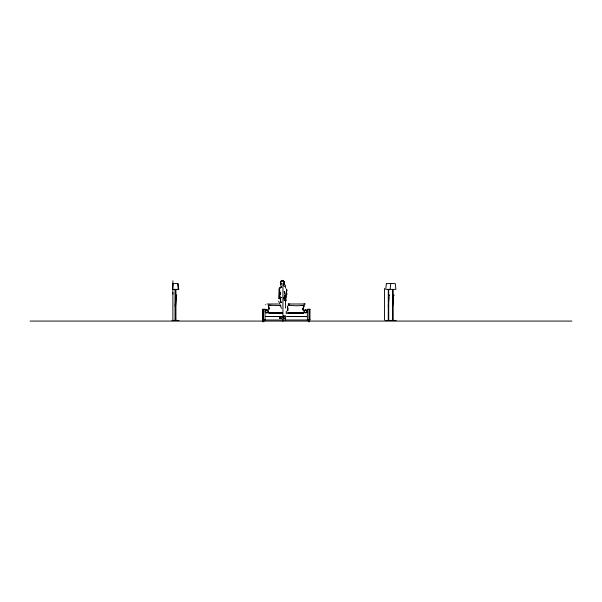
<?xml version="1.0" encoding="UTF-8"?>
<svg xmlns="http://www.w3.org/2000/svg" width="602" height="602" viewBox="0 0 602 602"><rect width="100%" height="100%" fill="white"/><g stroke="black" fill="none" stroke-linecap="round" stroke-linejoin="round"><path stroke-width="0.9" d="M284.317 283.677L283.662 284.881L284.55 282.142L282.112 280.276L280.6 281.774L280.848 284.475L280.758 282.759L280.848 284.024M175.092 306.29L175.807 296.718M175.528 306.298L176.416 296.741M268.981 308.096C268.718 306.32 267.469 304.16 269.147 305.199L280.901 305.665M287.801 308.096L287.455 306.681M268.951 308.427L268.959 309.39L268.432 305.869M287.463 306.727L287.643 310.828L287.786 309.067M268.966 309.089L268.951 308.517M280.961 281.111L280.6 281.774L280.916 281.315M287.779 309.315L287.764 308.517M303.145 310.098C302.189 308.487 305.402 305.086 303.31 305.41L303.732 305.349L301.715 305.56M303.115 310.12L303.167 308.314M287.764 308.39L287.786 309.022M280.524 284.024L281.405 287.545L281.458 287.026L281.006 287.357L281.555 286.876M287.741 310.263L287.756 309.977M279.441 290.412L279.29 289.72L279.764 290.901L279.245 289.472L279.441 290.412C279.546 289.968 279.381 290.375 279.772 292.61L279.712 292.075L279.772 296.748L279.554 295.687M279.825 294.22L279.84 295.018L280.126 292.113L279.975 294.25M283.7 284.445L283.617 284.234M279.621 296.154L279.772 296.748M303.145 309.857L303.122 309.368M303.16 308.901L303.709 306.478M303.167 308.254L304.168 305.718M287.733 310.354L287.621 310.843M279.403 298.705L279.606 297.486M278.636 298.72L279.185 288.591L281.495 287.049M389.118 296.741L388.237 306.305M392.654 306.283L393.52 296.718M280.622 282.383L280.637 283.211L280.585 282.519M390.104 289.374L390.766 283.565M283.677 285.702L284.212 283.82M280.57 284.039L280.577 283.249L280.848 283.783M279.727 296.598C279.366 297.824 280.72 297.636 279.727 297.185M284.242 298.283L284.43 297.659M284.453 299.209L284.49 298.148M286.033 300.12C285.356 298.306 286.861 295.875 286.74 293.61L286.702 294.333L286.529 289.637L286.74 291.007L286.996 290.33L286.567 288.915M303.16 308.073L303.288 307.569M264.203 319.993L263.796 321.724L262.908 321.724L262.908 319.993M286.447 291.534L286.176 292.482M280.6 282.24L280.622 282.842M285.002 295.77L284.964 296.523M172.887 292.58L172.887 294.062M284.332 299.51C284.46 301.707 283.542 298.998 284.46 300.3C284.437 298.893 286.409 297.697 285.679 296.824M285.732 300.947L286.04 300.074M286.514 290.48L286.597 289.983L286.62 290.39M279.328 298.84L279.478 298.66M284.046 282.097L282.564 280.464L284.167 282.172M283.557 298.765L285.1 294.822L284.242 291.323L285.017 293.633M283.738 285.318L284.475 286.657M285.348 295.364L285.619 294.942M284.776 296.515L285.047 296.018M280.931 287.267L280.223 287.711L281.209 287.116M283.61 316.148L284.182 316.283L283.677 315.937M265.648 304.349L265.67 304.484M281.375 317.179L279.373 317.578L280.08 318.21L281.39 318.24L279.396 317.909L280.758 318.247M175.716 296.402L176.371 296.455M302.625 305.485L303.227 305.417L296.289 305.808L288.313 305.259M281.45 302.272L280.404 302.385L281.503 302.264M277.891 312.799L281.142 312.829M296.703 312.799L302.324 313.055M269.199 312.889L275.084 312.762M267.122 303.995L278.493 304.01M289.494 303.972L288.223 303.995L305.229 303.995L303.95 304.01M286.921 313.078L303.604 313.108M283.218 318.277L284.513 318.323M306.644 316.554L287.974 316.554M306.644 316.592L286.492 316.547M281.533 318.27L280.487 318.247M262.502 309.533L263.149 309.533L263.149 319.67L262.502 319.67M265.091 309.533L263.367 309.533L263.367 319.67L265.091 319.67M307.381 309.533L309.104 309.533L309.104 319.67L307.381 319.67M309.97 309.533L309.323 309.533L309.323 319.67L309.97 319.67M268.868 312.874L282.549 312.874M303.604 312.874L287.974 312.874L293.904 312.762M268.868 313.063L282.549 313.063M287.974 313.063L303.604 313.063M268.868 313.108L282.549 313.108M266.904 316.554L282.549 316.554M282.549 316.599L265.828 316.554M174.174 320.339L176.747 320.354M387.432 320.354L389.524 320.354M391.804 320.339L393.896 320.339M171.939 320.58L178.982 320.588M385.197 320.588L396.131 320.58M30.1 321.077L571.9 321.077M294.709 312.769L295.13 312.777M296.515 312.799L295.672 312.784M276.627 312.784L277.703 312.799M275.897 312.769L276.318 312.777M293.483 312.754L296.169 312.792M274.662 312.754L277.356 312.792M283.835 318.308L284.754 318.323M283.565 315.508L284.069 315.546M287.997 305.199L289.622 305.47M270.306 305.395L269.568 305.274L270.802 305.47M288.381 305.274L289.118 305.395M283.437 317.841L284.031 317.954L282.955 317.721M282.647 280.585L284.392 281.954L282.556 280.479L283.098 280.743M285.657 296.809L285.679 296.47M281.495 308.39L278.681 301.113M279.674 290.796L279.539 290.503M268.357 305.635L268.522 306.109M287.455 306.794L287.59 307.201M287.801 307.983L287.605 307.253M268.981 307.983L268.5 306.155M308.277 319.993L308.675 321.724L309.563 321.724L309.563 319.993M177.628 283.565L178.29 289.374M279.847 293.257L279.885 293.844M393.083 289.449L393.083 320.339M392.654 289.449L392.654 320.392M388.711 289.464L388.711 320.354M388.282 289.464L388.282 320.407M384.46 288.388L384.46 319.925M307.381 319.993L307.381 309.21L309.97 309.21L309.97 319.993L262.502 319.993L262.502 309.21L265.091 309.21L265.091 319.993M305.56 309.737L305.56 310.218M286.236 311.008L286.236 313.702M285.574 285.092L285.574 288.095M285.574 301.813L285.574 308.066M285.574 315.576L285.574 317.374M285.574 317.894L285.574 320.64M282.932 283.271L282.932 321.205M266.784 309.737L266.784 310.218M175.934 289.464L175.934 320.354M175.453 289.449L175.513 320.407M175.016 289.449L175.024 320.392M172.887 280.81L172.887 320.196M279.712 292.075L279.712 292.075M284.445 283.023L284.422 283.422L284.197 281.698L284.445 283.023M280.434 299.804C281.292 306.004 280.223 296.018 280.434 299.804M281.247 284.039L281.209 284.084M279.802 296.733L279.802 296.733M173.135 283.565L172.465 289.374L178.779 289.381L178.109 283.58L173.135 283.565M386.394 283.58L385.724 289.381L395.928 289.374L395.258 283.565L386.394 283.58M285.258 297.87L285.386 298.532L285.258 297.87M280.698 298.998L280.524 299.676L280.698 298.998M285.717 300.248L285.536 301.038L285.717 300.248M286.793 290.585L286.793 290.585M281.653 280.848L281.593 280.908M280.615 287.876L280.615 287.876M281.322 297.501L280.156 298.178L281.322 297.501M284.114 297.832L284.445 297.426L284.114 297.832M279.772 287.952L280.306 287.748L279.772 287.952M176.341 295.236C174.821 295.146 177.62 295.228 176.394 295.236M389.599 295.251L388.952 295.198L389.599 295.236M393.979 295.236L393.294 295.176L393.979 295.221M284.325 318.3L283.7 318.292L284.325 318.3M280.555 318.007L279.9 317.864L280.555 318.007M282.94 280.69L283.73 281.111L282.94 280.69M284.34 316.78L284.084 316.216L284.34 316.78M283.963 290.834L283.963 290.834M304.732 312.754A1.618 1.618 0 0 0 307.17 311.362A1.618 1.618 0 0 0 304.747 309.947A1.618 1.618 0 0 0 304.732 312.754M304.981 312.34A1.136 1.136 0 0 0 306.689 311.362A1.136 1.136 0 0 0 304.988 310.369A1.136 1.136 0 0 0 304.981 312.34M265.964 312.754A1.618 1.618 0 0 0 268.394 311.362A1.618 1.618 0 0 0 265.979 309.947A1.618 1.618 0 0 0 265.964 312.754M266.204 312.34A1.136 1.136 0 0 0 267.913 311.362A1.136 1.136 0 0 0 266.212 310.369A1.136 1.136 0 0 0 266.204 312.34"/></g></svg>
